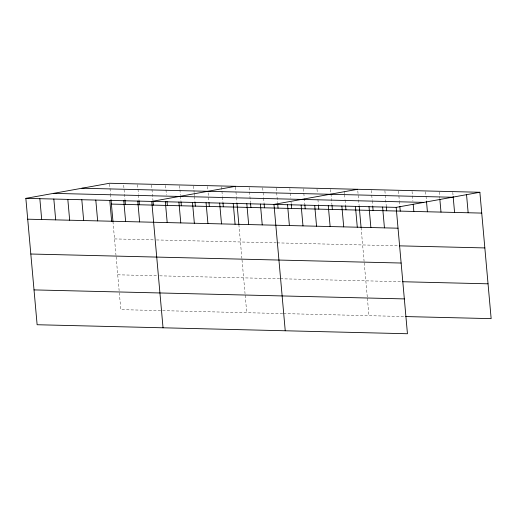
<?xml version="1.0" encoding="UTF-8"?>
<svg xmlns="http://www.w3.org/2000/svg" width="517" height="517" viewBox="0 0 517 517"><rect width="100%" height="100%" fill="white"/><g stroke="black" fill="none" stroke-linecap="round" stroke-linejoin="round"><path stroke-width="0.39" stroke-dasharray="2.58 1.94" d="M114.522 238.919L154.156 239.882M156.489 239.94L276.369 242.854M277.17 242.874L398.575 245.827M117.721 274.805L157.362 275.768M159.695 275.826L279.574 278.741M280.376 278.76L401.78 281.713M282.683 313.573L120.829 309.631L119.278 292.215M283.484 313.593L404.889 316.546M452.789 192.408L453.073 195.613M439.211 192.078L439.78 198.483M425.627 191.749L426.486 201.359M412.049 191.413L412.909 201.029M398.471 191.083L398.833 195.09M398.904 195.891L399.331 200.699M399.402 201.501L399.757 205.507M384.894 190.754L386.251 205.979M371.316 190.424L371.671 194.431M371.742 195.232L372.175 200.04M372.246 200.842L372.673 205.643M357.809 190.896L359.095 205.314M361.079 227.538L364.097 261.337M364.233 262.894L367.322 297.462M367.393 298.251L368.944 315.667M344.303 191.368L344.516 193.772M344.587 194.573L345.02 199.375M345.091 200.176L345.518 204.984M330.583 189.435L331.94 204.654M317.005 189.106L317.36 193.106M317.929 199.517L318.362 204.325M303.427 188.77L304.209 197.584M304.28 198.386L304.784 203.995M289.843 188.44L290.205 192.447M290.276 193.248L290.703 198.056M291.065 202.063L291.207 203.666M276.265 188.11L277.551 202.535M262.688 187.781L263.05 191.788M263.121 192.589L263.547 197.397M263.618 198.198L264.045 203.007M249.11 187.451L250.467 202.67M235.532 187.122L235.888 191.128M235.959 191.93L236.392 196.738M236.463 197.533L236.889 202.341M238.873 224.565L241.891 258.364M242.027 259.922L245.045 293.695M245.187 295.278L246.738 312.695M221.541 186.779L222.4 196.395M222.472 197.197L222.905 202.005M207.556 186.443L207.84 189.642M208.125 192.847L208.913 201.662M193.565 186.101L194.133 192.511M194.205 193.313L194.424 195.717M194.495 196.518L194.922 201.32M179.573 185.758L179.858 188.963M179.929 189.765L180.433 195.374M180.504 196.176L180.931 200.984M165.582 185.422L166.442 195.032M151.591 185.08L152.954 200.299M137.606 184.737L138.459 194.353M138.537 195.155L138.963 199.963M123.686 185.202L124.972 199.62M109.623 184.058L110.483 193.675M110.554 194.476L111.052 200.079M112.965 221.502L115.982 255.301M116.125 256.859L119.136 290.632"/><path stroke-width="0.78" d="M25.85 198.36L396.171 207.369L407.448 333.743L37.127 324.734L25.85 198.36L109.552 183.257L479.873 192.266L491.15 318.64L405.683 316.566M235.461 186.32L151.759 201.423L163.036 327.797M357.667 189.293L273.965 204.396L285.242 330.77M396.171 207.369L479.873 192.266M81.932 188.24L452.252 197.248M53.471 193.377L423.791 202.386M111.413 204.086L481.728 213.094M27.711 219.189L398.025 228.197M399.376 245.846L484.836 247.927M30.82 254.015L401.134 263.03M402.575 281.733L488.042 283.814M34.019 289.901L404.339 298.91M466.508 194.34L468.15 212.765M453.144 196.415L454.572 212.435M439.851 199.284L440.995 212.106M426.486 201.359L427.417 211.776M413.193 204.234L413.839 211.447M399.828 206.309L400.261 211.11M386.322 206.781L386.684 210.781M382.593 207.039L384.448 227.868M372.744 206.445L373.106 210.451M369.009 206.71L370.87 227.538M359.166 206.115L361.079 227.538M355.431 206.373L357.292 227.209M345.589 205.785L345.944 209.792M341.853 206.044L343.715 226.873M332.011 205.456L332.366 209.463M328.276 205.714L330.137 226.543M318.433 205.126L318.789 209.133M314.698 205.385L316.559 226.213M304.856 204.797L305.211 208.803M301.12 205.055L302.981 225.884M291.278 204.467L291.633 208.474M287.542 204.726L289.404 225.554M277.7 204.137L278.056 208.138M264.122 203.808L264.478 207.808M260.387 204.066L262.242 224.895M250.538 203.472L250.9 207.479M246.809 203.73L248.664 224.565M236.96 203.142L238.873 224.565M233.225 203.401L235.086 224.236M222.976 202.806L223.331 206.806M219.647 203.071L221.509 223.9M208.984 202.464L209.34 206.47M206.07 202.742L207.931 223.57M194.993 202.121L195.348 206.128M192.492 202.412L194.353 223.241M181.002 201.785L181.364 205.785M178.914 202.082L180.776 222.911M167.01 201.443L167.372 205.449M165.337 201.753L167.198 222.581M153.026 201.1L153.381 205.107M139.034 200.764L139.39 204.764M137.768 201.081L139.629 221.909M125.043 200.422L125.405 204.428M123.776 200.738L125.637 221.573M111.052 200.079L112.965 221.502M109.791 200.402L111.646 221.231M95.8 200.06L97.655 220.888M81.809 199.717L83.67 220.552M67.817 199.381L69.679 220.21M53.833 199.039L55.687 219.867M39.841 198.696L41.696 219.531"/></g></svg>
